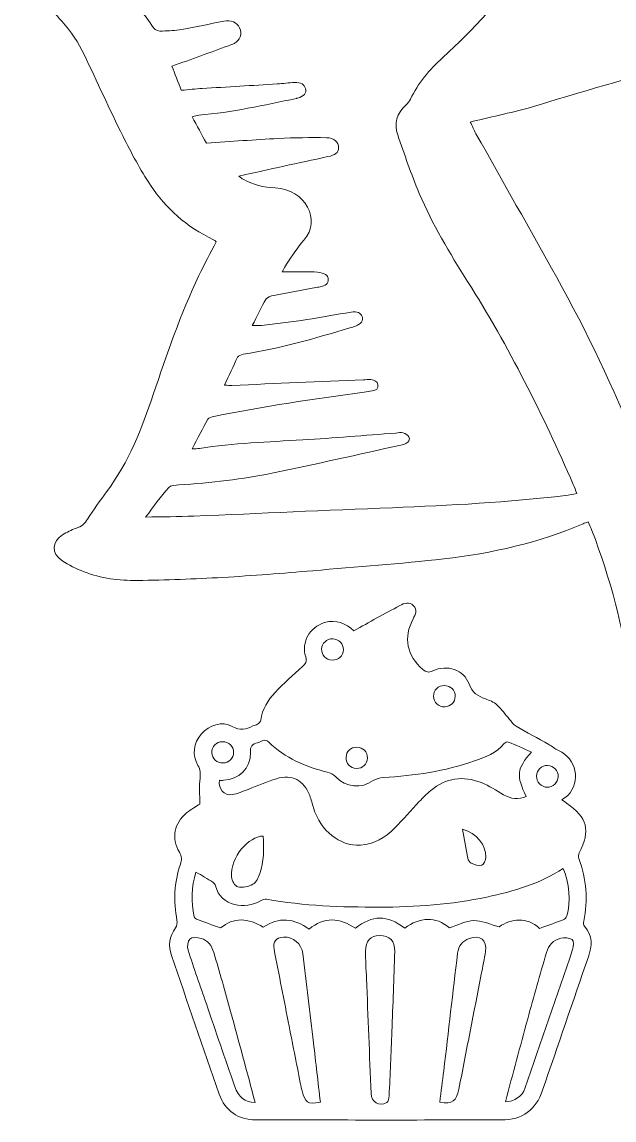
# Model space of a CAD drawing. Header units: inches. Extents: x 112 to 968, y -947 to -133.
# Drawn here: x 112 to 271.7, y -784.6 to -488.5 of the extents above; entities that cross this region are included whole.
import ezdxf

# ---------------------------------------------------------------- set-up
doc = ezdxf.new("R2010")
doc.units = ezdxf.units.IN
doc.header["$MEASUREMENT"] = 0
doc.layers.add('Layer 1', color=7, linetype='Continuous')

# ---------------------------------------------------------------- blocks, each defined once
blk = doc.blocks.new('block 26')
at = {"layer": 'Layer 1', "lineweight": 0}
for points, knots in [([(164.41, -547.79), (164.12, -547.56), (163.94, -547.35), (163.71, -547.25), (156.34, -543.84), (150.82, -538.75), (146.72, -532.59), (143.9, -528.36), (141.5, -523.89), (139.26, -519.39), (135.61, -512.09), (132.26, -504.67), (128.78, -497.31), (127.25, -494.09), (125.23, -491.11), (122.75, -488.36), (121.95, -487.47), (121.2, -486.55), (120.45, -485.63), (118.25, -482.89), (116.37, -480.04), (116.17, -476.55), (113.63, -475.93), (111.99, -474.65), (112.03, -472.29), (112.07, -469.83), (114.1, -468.99), (116.39, -468.25), (125.47, -465.29), (134.92, -463.82), (144.58, -463.59), (153.83, -463.38), (163.1, -463.34), (172.35, -463.63), (189.4, -464.17), (206.16, -462.74), (222.81, -459.78), (233.57, -457.87), (244.37, -456.07), (255.23, -454.64), (261.51, -453.82), (267.95, -453.83), (274.31, -453.48), (274.96, -453.44), (275.66, -453.63), (276.24, -453.47), (279.18, -452.64), (281.48, -453.81), (283.71, -455.2), (286.93, -457.2), (289.42, -459.8), (291.67, -462.59), (295.52, -467.4), (297.76, -471.45), (300.74, -478.92), (302.32, -478.56), (303.91, -478.19), (305.51, -477.83), (331.54, -471.96), (357.88, -467.37), (384.52, -464.09), (406.29, -461.4), (428.15, -459.2), (449.97, -456.78), (450.98, -456.67), (452, -456.61), (453.01, -456.54), (455.02, -456.41), (456.15, -456.96), (456.52, -458.24), (456.87, -459.47), (456.07, -460.45), (454.11, -460.91), (449.48, -461.99), (444.81, -462.98), (440.18, -464.05), (405.02, -472.13), (369.82, -480.03), (334.75, -488.36), (306.62, -495.05), (278.77, -502.54), (251.27, -510.97), (245.81, -512.65), (240.11, -513.77), (234.52, -515.15), (234.09, -515.26), (233.65, -515.35), (232.95, -515.52), (233.49, -516.65), (233.93, -517.69), (234.49, -518.68), (241.72, -531.56), (249.03, -544.41), (256.2, -557.31), (272.72, -587.01), (285.06, -617.93), (293.01, -650.12), (293.3, -651.28), (293.59, -652.43), (293.93, -653.79), (295.56, -653.32), (296.98, -652.98), (298.33, -652.5), (303.62, -650.64), (308.88, -648.69), (314.2, -646.87), (316.94, -645.94), (319.97, -645.52), (322.53, -644.33), (325.01, -643.19), (326.98, -641.28), (329.29, -639.85), (336.27, -635.54), (344.1, -632.72), (352.21, -630.45), (370.22, -625.4), (388.52, -621.26), (407.06, -617.86), (412.1, -616.93), (416.96, -615.34), (421.93, -614.11), (438.39, -610.03), (455.25, -607.65), (472.24, -605.86), (473.57, -605.72), (474.36, -606.09), (475, -607.01), (476.14, -608.66), (476.56, -610.42), (476.21, -612.32), (475.58, -615.75), (473.69, -618.66), (471.25, -621.29), (470.65, -621.94), (469.41, -622.26), (468.39, -622.46), (450.25, -625.86), (432.07, -629.11), (413.95, -632.61), (398.54, -635.59), (383.23, -638.95), (368.34, -643.53), (361.73, -645.57), (355.3, -647.93), (349.07, -650.75), (342.95, -653.52), (336.52, -655.78), (330.25, -658.32), (324.66, -660.58), (319.07, -662.86), (313.54, -665.24), (307.84, -667.69), (302.2, -670.3), (295.96, -671.59), (292.56, -672.29), (289.06, -672.81), (285.58, -672.95), (280.54, -673.16), (276.44, -669.94), (275.94, -665.59), (274.38, -651.95), (270.71, -638.7), (265.78, -625.69), (265.49, -624.94), (265.16, -624.21), (264.79, -623.35), (264.19, -623.55), (263.76, -623.66), (263.37, -623.83), (251.53, -628.95), (238.86, -631.84), (225.79, -633.32), (214.06, -634.64), (202.26, -635.52), (190.48, -636.51), (182.39, -637.2), (174.28, -637.86), (166.16, -638.32), (158.5, -638.75), (150.82, -639.02), (143.14, -639.14), (138.21, -639.22), (133.31, -638.57), (128.74, -636.8), (126.64, -635.99), (124.57, -634.99), (122.76, -633.77), (119.9, -631.84), (120.05, -628.66), (122.95, -626.82), (124.05, -626.12), (125.29, -625.51), (126.57, -625.1), (128.08, -624.62), (128.95, -623.76), (129.7, -622.59), (131.34, -620.09), (133.04, -617.62), (134.84, -615.21), (140.88, -607.14), (144.33, -598.13), (147.42, -588.98), (151.08, -578.17), (154.77, -567.36), (159.73, -556.94), (161.2, -553.86), (162.85, -550.84), (164.41, -547.79)], [0, 0, 0, 0, 1, 1, 1, 2, 2, 2, 3, 3, 3, 4, 4, 4, 5, 5, 5, 6, 6, 6, 7, 7, 7, 8, 8, 8, 9, 9, 9, 10, 10, 10, 11, 11, 11, 12, 12, 12, 13, 13, 13, 14, 14, 14, 15, 15, 15, 16, 16, 16, 17, 17, 17, 18, 18, 18, 19, 19, 19, 20, 20, 20, 21, 21, 21, 22, 22, 22, 23, 23, 23, 24, 24, 24, 25, 25, 25, 26, 26, 26, 27, 27, 27, 28, 28, 28, 29, 29, 29, 30, 30, 30, 31, 31, 31, 32, 32, 32, 33, 33, 33, 34, 34, 34, 35, 35, 35, 36, 36, 36, 37, 37, 37, 38, 38, 38, 39, 39, 39, 40, 40, 40, 41, 41, 41, 42, 42, 42, 43, 43, 43, 44, 44, 44, 45, 45, 45, 46, 46, 46, 47, 47, 47, 48, 48, 48, 49, 49, 49, 50, 50, 50, 51, 51, 51, 52, 52, 52, 53, 53, 53, 54, 54, 54, 55, 55, 55, 56, 56, 56, 57, 57, 57, 58, 58, 58, 59, 59, 59, 60, 60, 60, 61, 61, 61, 62, 62, 62, 63, 63, 63, 64, 64, 64, 65, 65, 65, 66, 66, 66, 67, 67, 67, 68, 68, 68, 69, 69, 69, 69]), ([(170.49, -530.1), (171.12, -530.56), (171.37, -530.79), (171.67, -530.96), (174.33, -532.41), (177.22, -533.15), (180.34, -533.3), (188.46, -533.69), (192.89, -541.94), (188.08, -547.37), (186.29, -549.38), (184.89, -551.66), (183.35, -553.84), (182.94, -554.42), (182.67, -555.07), (182.2, -555.95), (184.43, -555.93), (186.26, -555.89), (188.1, -555.89), (189.3, -555.9), (190.5, -555.92), (191.7, -556.02), (193.71, -556.2), (194.59, -556.82), (194.65, -558), (194.71, -559.1), (194.03, -559.65), (192.1, -560.02), (191.83, -560.07), (191.55, -560.09), (191.28, -560.14), (187.49, -560.84), (183.69, -561.52), (179.91, -562.27), (179.16, -562.42), (178.15, -562.73), (177.86, -563.23), (176.55, -565.47), (175.45, -567.82), (174.13, -570.41), (175.52, -570.39), (176.44, -570.46), (177.34, -570.34), (181.17, -569.87), (185.01, -569.39), (188.83, -568.81), (192.83, -568.19), (196.8, -567.43), (200.8, -566.79), (202.42, -566.52), (203.39, -566.97), (203.74, -567.96), (204.13, -569.07), (203.53, -569.98), (202, -570.55), (201.49, -570.74), (200.95, -570.86), (200.43, -571.02), (191.03, -573.89), (181.58, -576.63), (171.72, -578.15), (171.15, -578.24), (170.38, -578.56), (170.18, -578.96), (168.97, -581.36), (167.9, -583.81), (166.68, -586.48), (167.58, -586.51), (168.12, -586.56), (168.65, -586.54), (180.48, -586.04), (192.31, -585.53), (204.14, -585.03), (204.79, -585), (205.44, -584.98), (206.08, -584.99), (207.16, -585.01), (207.87, -585.5), (208.04, -586.4), (208.21, -587.37), (207.55, -587.87), (206.5, -588.04), (205.77, -588.16), (205.05, -588.29), (204.32, -588.39), (190.7, -590.15), (177.15, -592.21), (163.75, -594.93), (163.17, -595.04), (162.39, -595.28), (162.17, -595.66), (160.71, -598.21), (159.39, -600.81), (157.89, -603.63), (158.8, -603.6), (159.35, -603.64), (159.87, -603.55), (169.08, -602.11), (178.42, -601.8), (187.74, -601.23), (196.14, -600.73), (204.51, -600.01), (212.89, -599.38), (213.54, -599.33), (214.25, -599.15), (214.81, -599.32), (215.42, -599.5), (216.11, -599.94), (216.39, -600.43), (216.79, -601.16), (216.34, -601.84), (215.52, -602.22), (215.11, -602.41), (214.66, -602.53), (214.22, -602.63), (202.77, -605.15), (191.35, -607.78), (179.85, -610.14), (171.49, -611.85), (162.96, -612.87), (154.36, -613.36), (153.4, -613.42), (152.05, -613.5), (151.59, -614.04), (149.47, -616.5), (147.59, -619.13), (145.36, -622.05), (149.96, -621.96), (154.18, -621.96), (158.39, -621.79), (176.24, -621.06), (194.07, -620.21), (211.92, -619.52), (227.55, -618.92), (243.15, -618.08), (258.64, -616.21), (259.62, -616.09), (260.59, -615.9), (261.73, -615.73), (261.34, -614.77), (261.05, -614.02), (260.73, -613.27), (252.57, -594.51), (243.39, -576.15), (232.24, -558.53), (227.37, -550.84), (222.72, -543.02), (219.19, -534.79), (216.97, -529.6), (215.2, -524.26), (213.37, -518.96), (212.34, -515.97), (213.09, -513.25), (215.57, -510.94), (216.06, -510.49), (216.55, -509.96), (216.81, -509.39), (218.81, -505.09), (221.91, -501.41), (225.55, -498.12), (233.93, -490.56), (241.1, -482.13), (248.93, -474.18), (249.29, -473.81), (249.54, -473.35), (250.03, -472.67), (248.8, -472.8), (247.98, -472.86), (247.18, -472.99), (242.18, -473.8), (237.19, -474.61), (232.2, -475.46), (218.33, -477.82), (204.46, -480.09), (190.21, -480.25), (174.28, -480.43), (158.36, -480.79), (142.43, -479.84), (141.64, -479.79), (140.85, -479.78), (140.04, -479.76), (142.6, -483.31), (145.06, -486.69), (147.47, -490.09), (148.06, -490.93), (148.94, -491.05), (149.87, -491), (151.62, -490.92), (153.4, -490.89), (155.11, -490.59), (158.9, -489.91), (162.65, -489.06), (166.43, -488.3), (168.45, -487.89), (169.96, -488.56), (170.7, -490.14), (171.47, -491.79), (170.91, -493.45), (169.24, -494.32), (168.77, -494.57), (168.26, -494.76), (167.75, -494.94), (162.75, -496.76), (157.75, -498.57), (152.45, -500.49), (153.23, -502.47), (154.08, -504.64), (154.98, -506.96), (156.99, -506.78), (158.81, -506.59), (160.64, -506.48), (167.37, -506.05), (174.11, -505.67), (180.85, -505.25), (182.42, -505.15), (183.97, -504.92), (185.54, -504.86), (187.26, -504.8), (188.2, -505.38), (188.5, -506.51), (188.82, -507.72), (188.09, -508.57), (186.3, -509.08), (186.21, -509.11), (186.12, -509.13), (186.03, -509.15), (177.34, -511), (168.66, -512.92), (159.7, -513.69), (159.2, -513.73), (158.71, -513.91), (157.91, -514.11), (159.25, -516.6), (160.49, -518.88), (161.75, -521.23), (168.44, -520.78), (174.79, -520.27), (181.16, -519.95), (185.49, -519.74), (189.85, -519.7), (194.19, -519.75), (196.2, -519.78), (197.41, -521), (197.41, -522.49), (197.41, -523.79), (196.51, -524.43), (194.5, -524.86), (186.62, -526.55), (178.75, -528.29), (170.49, -530.1)], [0, 0, 0, 0, 1, 1, 1, 2, 2, 2, 3, 3, 3, 4, 4, 4, 5, 5, 5, 6, 6, 6, 7, 7, 7, 8, 8, 8, 9, 9, 9, 10, 10, 10, 11, 11, 11, 12, 12, 12, 13, 13, 13, 14, 14, 14, 15, 15, 15, 16, 16, 16, 17, 17, 17, 18, 18, 18, 19, 19, 19, 20, 20, 20, 21, 21, 21, 22, 22, 22, 23, 23, 23, 24, 24, 24, 25, 25, 25, 26, 26, 26, 27, 27, 27, 28, 28, 28, 29, 29, 29, 30, 30, 30, 31, 31, 31, 32, 32, 32, 33, 33, 33, 34, 34, 34, 35, 35, 35, 36, 36, 36, 37, 37, 37, 38, 38, 38, 39, 39, 39, 40, 40, 40, 41, 41, 41, 42, 42, 42, 43, 43, 43, 44, 44, 44, 45, 45, 45, 46, 46, 46, 47, 47, 47, 48, 48, 48, 49, 49, 49, 50, 50, 50, 51, 51, 51, 52, 52, 52, 53, 53, 53, 54, 54, 54, 55, 55, 55, 56, 56, 56, 57, 57, 57, 58, 58, 58, 59, 59, 59, 60, 60, 60, 61, 61, 61, 62, 62, 62, 63, 63, 63, 64, 64, 64, 65, 65, 65, 66, 66, 66, 67, 67, 67, 68, 68, 68, 69, 69, 69, 70, 70, 70, 71, 71, 71, 72, 72, 72, 73, 73, 73, 74, 74, 74, 75, 75, 75, 76, 76, 76, 77, 77, 77, 78, 78, 78, 79, 79, 79, 80, 80, 80, 81, 81, 81, 82, 82, 82, 83, 83, 83, 83])]:
    blk.add_open_spline(points, degree=3, knots=knots, dxfattribs=at)
blk = doc.blocks.new('block 24')
at = {"layer": 'Layer 1'}
blk.add_blockref('block 26', (0, 0), dxfattribs=at)
blk = doc.blocks.new('block 42')
at = {"layer": 'Layer 1', "lineweight": 0}
for points, knots in [([(258.9, -699.16), (264.56, -703.03), (265.44, -706.56), (262.32, -712.62), (262.1, -713.04), (262.08, -713.71), (262.24, -714.15), (264.31, -719.67), (264.74, -725.29), (263.58, -731.06), (263.5, -731.49), (263.48, -732.13), (263.73, -732.39), (266.12, -734.91), (265.82, -737.72), (264.8, -740.67), (260.67, -752.66), (256.57, -764.65), (252.46, -776.63), (250.64, -781.93), (246.99, -784.61), (241.35, -784.62), (219.26, -784.65), (197.16, -784.64), (175.06, -784.62), (170.34, -784.62), (166.77, -782.14), (165.2, -777.66), (160.86, -765.23), (156.6, -752.78), (152.34, -740.32), (151.42, -737.65), (151.69, -735.13), (153.46, -732.79), (153.82, -732.31), (153.93, -731.44), (153.81, -730.81), (152.87, -725.68), (153.04, -720.63), (154.73, -715.67), (155.13, -714.5), (155.15, -713.56), (154.47, -712.41), (152.25, -708.59), (153.02, -704.62), (156.43, -701.82), (157.66, -700.82), (159.07, -700.04), (159.97, -699.44), (159.97, -696.91), (159.81, -694.64), (160.03, -692.42), (160.15, -691.15), (160.19, -690.17), (159.48, -689), (157.83, -686.29), (158.3, -682.97), (160.38, -680.58), (162.5, -678.14), (166.03, -676.94), (168.72, -678.5), (170.86, -679.73), (172.46, -679.31), (174.31, -678.39), (174.69, -678.2), (175.18, -678.18), (175.51, -677.93), (175.9, -677.64), (176.41, -677.22), (176.46, -676.8), (176.82, -673.83), (178.33, -671.42), (180.28, -669.35), (182.6, -666.89), (185.12, -664.6), (187.65, -662.36), (188.52, -661.58), (188.93, -661.05), (188.54, -659.78), (187.29, -655.77), (189.63, -651.7), (193.65, -650.5), (196.78, -649.57), (199.31, -650.69), (201.57, -652.75), (203.66, -651.56), (205.68, -650.38), (207.73, -649.25), (209.78, -648.12), (211.86, -647.05), (213.92, -645.93), (215.18, -645.25), (216.47, -644.74), (217.64, -645.95), (218.77, -647.11), (218.16, -648.29), (217.52, -649.5), (214.84, -654.54), (215.83, -659.45), (220.12, -663.12), (221, -663.88), (221.7, -664.08), (222.86, -663.52), (226.59, -661.72), (231.28, -663.22), (232.62, -667.04), (233.47, -669.47), (234.97, -670.33), (237.02, -671.08), (238.11, -671.48), (239.3, -671.9), (240.13, -672.65), (241.41, -673.83), (242.4, -675.31), (243.55, -676.63), (244.09, -677.27), (244.62, -678), (245.31, -678.41), (248.21, -680.12), (251.19, -681.71), (254.12, -683.37), (255.01, -683.88), (255.81, -684.57), (256.74, -684.98), (261.6, -687.15), (262.89, -693.31), (259.23, -697.16), (258.85, -697.56), (258.32, -697.81), (257.66, -698.27), (258.41, -698.81), (258.65, -698.99), (258.9, -699.16)], [0, 0, 0, 0, 1, 1, 1, 2, 2, 2, 3, 3, 3, 4, 4, 4, 5, 5, 5, 6, 6, 6, 7, 7, 7, 8, 8, 8, 9, 9, 9, 10, 10, 10, 11, 11, 11, 12, 12, 12, 13, 13, 13, 14, 14, 14, 15, 15, 15, 16, 16, 16, 17, 17, 17, 18, 18, 18, 19, 19, 19, 20, 20, 20, 21, 21, 21, 22, 22, 22, 23, 23, 23, 24, 24, 24, 25, 25, 25, 26, 26, 26, 27, 27, 27, 28, 28, 28, 29, 29, 29, 30, 30, 30, 31, 31, 31, 32, 32, 32, 33, 33, 33, 34, 34, 34, 35, 35, 35, 36, 36, 36, 37, 37, 37, 38, 38, 38, 39, 39, 39, 40, 40, 40, 41, 41, 41, 42, 42, 42, 43, 43, 43, 44, 44, 44, 44]), ([(198.72, -657.83), (198.76, -656.26), (197.45, -654.9), (195.85, -654.87), (194.22, -654.83), (192.9, -656.06), (192.85, -657.67), (192.8, -659.27), (194.07, -660.59), (195.69, -660.63), (197.35, -660.67), (198.67, -659.44), (198.72, -657.83)], [0, 0, 0, 0, 1, 1, 1, 2, 2, 2, 3, 3, 3, 4, 4, 4, 4]), ([(226.05, -673.22), (227.63, -673.18), (228.86, -671.96), (228.88, -670.4), (228.91, -668.77), (227.62, -667.47), (225.97, -667.46), (224.35, -667.45), (223, -668.79), (223.02, -670.39), (223.04, -672.01), (224.39, -673.27), (226.05, -673.22)], [0, 0, 0, 0, 1, 1, 1, 2, 2, 2, 3, 3, 3, 4, 4, 4, 4]), ([(163.21, -685.58), (163.26, -687.22), (164.58, -688.43), (166.27, -688.36), (167.84, -688.3), (169.09, -687.05), (169.09, -685.51), (169.1, -683.9), (167.75, -682.61), (166.1, -682.63), (164.44, -682.65), (163.17, -683.95), (163.21, -685.58)], [0, 0, 0, 0, 1, 1, 1, 2, 2, 2, 3, 3, 3, 4, 4, 4, 4]), ([(249.47, -685.42), (247.31, -684.47), (245.28, -683.55), (243.21, -682.72), (242.94, -682.61), (242.34, -682.85), (242.13, -683.12), (240.04, -685.71), (237.05, -686.76), (234.09, -687.8), (226.13, -690.6), (217.87, -691.84), (209.46, -692.26), (208.55, -692.3), (207.54, -692.63), (206.78, -693.13), (203.44, -695.34), (199.49, -694.94), (196.66, -692.1), (196.06, -691.49), (195.18, -691.03), (194.35, -690.82), (188.47, -689.34), (182.99, -687.09), (178.59, -682.76), (177.42, -681.6), (176.56, -682.71), (175.58, -682.91), (174.17, -683.19), (173.54, -683.86), (173.61, -685.58), (173.79, -689.73), (170.54, -692.89), (166.33, -693.04), (165.97, -693.06), (165.61, -693.04), (165.27, -693.04), (164.92, -695.35), (166.53, -697.22), (168.71, -696.89), (170.2, -696.66), (171.63, -696), (173.06, -695.47), (175.6, -694.53), (178.06, -693.35), (180.64, -692.61), (184.94, -691.36), (187.95, -692.97), (189.62, -697.16), (190.05, -698.24), (190.31, -699.39), (190.65, -700.5), (192.55, -706.68), (197.72, -710.83), (203.3, -710.52), (206.99, -710.31), (210, -708.5), (212.54, -705.95), (214.84, -703.64), (216.96, -701.14), (219.2, -698.75), (220.17, -697.72), (221.19, -696.73), (222.28, -695.82), (226.38, -692.36), (231.01, -691.69), (235.93, -693.67), (238.03, -694.52), (239.97, -695.76), (241.93, -696.92), (243.93, -698.09), (245.93, -698.29), (248.07, -697.4), (245.27, -691.89), (245.48, -689.81), (249.47, -685.42)], [0, 0, 0, 0, 1, 1, 1, 2, 2, 2, 3, 3, 3, 4, 4, 4, 5, 5, 5, 6, 6, 6, 7, 7, 7, 8, 8, 8, 9, 9, 9, 10, 10, 10, 11, 11, 11, 12, 12, 12, 13, 13, 13, 14, 14, 14, 15, 15, 15, 16, 16, 16, 17, 17, 17, 18, 18, 18, 19, 19, 19, 20, 20, 20, 21, 21, 21, 22, 22, 22, 23, 23, 23, 24, 24, 24, 25, 25, 25, 25]), ([(205.2, -687.03), (205.23, -685.35), (204.01, -684.12), (202.32, -684.11), (200.73, -684.11), (199.5, -685.27), (199.43, -686.84), (199.37, -688.52), (200.56, -689.8), (202.23, -689.84), (203.92, -689.88), (205.18, -688.69), (205.2, -687.03)], [0, 0, 0, 0, 1, 1, 1, 2, 2, 2, 3, 3, 3, 4, 4, 4, 4]), ([(253.68, -694.92), (255.24, -694.96), (256.63, -693.61), (256.67, -692.03), (256.7, -690.47), (255.37, -689.06), (253.81, -689.01), (252.28, -688.97), (250.85, -690.35), (250.81, -691.9), (250.77, -693.45), (252.13, -694.88), (253.68, -694.92)], [0, 0, 0, 0, 1, 1, 1, 2, 2, 2, 3, 3, 3, 4, 4, 4, 4]), ([(232.29, -714.06), (232.4, -714.56), (232.78, -715.22), (233.2, -715.39), (234.1, -715.76), (235.21, -716.17), (236.06, -715.94), (236.6, -715.79), (237.12, -714.51), (237.14, -713.73), (237.21, -710.52), (234.73, -707.26), (230.86, -706.25), (231.33, -708.86), (231.77, -711.47), (232.29, -714.06)], [0, 0, 0, 0, 1, 1, 1, 2, 2, 2, 3, 3, 3, 4, 4, 4, 5, 5, 5, 5]), ([(168.52, -719.1), (168.58, -720.08), (169.48, -721.63), (170.23, -721.79), (171.51, -722.05), (173.15, -721.73), (174.31, -721.08), (175.19, -720.59), (175.78, -719.27), (176.13, -718.2), (177.23, -714.9), (177.39, -711.5), (177.05, -708.06), (173.27, -708.14), (168.18, -713.61), (168.52, -719.1)], [0, 0, 0, 0, 1, 1, 1, 2, 2, 2, 3, 3, 3, 4, 4, 4, 5, 5, 5, 5]), ([(158.46, -729.84), (158.52, -730.14), (158.99, -730.44), (159.33, -730.57), (161.31, -731.33), (163.31, -732.03), (165.58, -732.85), (169.04, -729.89), (173.03, -730.12), (177.11, -732.68), (181.31, -729.72), (185.39, -730.25), (189.46, -733.16), (193.53, -729.79), (197.72, -730), (201.94, -732.94), (206.51, -729.3), (210.51, -729.27), (215.26, -732.9), (219.38, -729.89), (223.55, -729.62), (227.32, -732.83), (229.65, -732.09), (231.76, -730.95), (233.9, -730.87), (235.96, -730.8), (238.06, -731.84), (240.71, -732.53), (244.08, -730.37), (248.1, -729.69), (251.66, -732.98), (253.93, -732.15), (256, -731.43), (258.02, -730.62), (258.43, -730.45), (258.88, -730), (259.01, -729.58), (260.1, -726.19), (259.62, -720.21), (258, -716.8), (251.72, -720.9), (244.68, -722.99), (237.44, -724.52), (227.87, -726.53), (218.17, -727.25), (208.41, -727.24), (198.22, -727.24), (188.07, -726.92), (178.01, -725.1), (177.49, -725.01), (176.81, -725.23), (176.34, -725.52), (172.34, -728.02), (165.64, -727.01), (164.2, -721.51), (164.1, -721.13), (163.8, -720.72), (163.48, -720.51), (162.04, -719.59), (160.55, -718.73), (158.93, -717.77), (157.69, -721.83), (157.67, -725.82), (158.46, -729.84)], [0, 0, 0, 0, 1, 1, 1, 2, 2, 2, 3, 3, 3, 4, 4, 4, 5, 5, 5, 6, 6, 6, 7, 7, 7, 8, 8, 8, 9, 9, 9, 10, 10, 10, 11, 11, 11, 12, 12, 12, 13, 13, 13, 14, 14, 14, 15, 15, 15, 16, 16, 16, 17, 17, 17, 18, 18, 18, 19, 19, 19, 20, 20, 20, 21, 21, 21, 21]), ([(168.29, -755.4), (166.83, -750.08), (165.3, -744.76), (163.76, -739.46), (163.24, -737.66), (162.12, -736.19), (160.3, -735.65), (159.34, -735.37), (157.86, -735.3), (157.26, -735.85), (156.67, -736.38), (156.55, -737.93), (156.83, -738.83), (158.36, -743.7), (160.08, -748.5), (161.74, -753.33), (164.27, -760.71), (166.8, -768.09), (169.36, -775.46), (170.45, -778.59), (172.15, -779.89), (174.9, -779.88), (172.7, -771.72), (170.52, -763.55), (168.29, -755.4)], [0, 0, 0, 0, 1, 1, 1, 2, 2, 2, 3, 3, 3, 4, 4, 4, 5, 5, 5, 6, 6, 6, 7, 7, 7, 8, 8, 8, 8]), ([(190.65, -763.82), (189.7, -755.81), (188.73, -747.79), (187.77, -739.78), (187.45, -737.13), (185.16, -735.17), (182.54, -735.33), (180.53, -735.46), (179.62, -736.58), (180, -738.53), (181.35, -745.48), (182.71, -752.42), (184.08, -759.37), (185.15, -764.8), (186.22, -770.24), (187.3, -775.67), (187.37, -776.03), (187.45, -776.39), (187.55, -776.75), (188.44, -780.05), (188.94, -780.37), (192.51, -779.87), (191.88, -774.45), (191.28, -769.14), (190.65, -763.82)], [0, 0, 0, 0, 1, 1, 1, 2, 2, 2, 3, 3, 3, 4, 4, 4, 5, 5, 5, 6, 6, 6, 7, 7, 7, 8, 8, 8, 8]), ([(206.18, -777.51), (206.27, -779.78), (208.4, -781.08), (210.39, -779.92), (210.81, -779.67), (211.02, -778.78), (211.05, -778.16), (211.33, -772.38), (211.57, -766.58), (211.79, -760.79), (212.07, -753.58), (212.35, -746.37), (212.58, -739.16), (212.67, -736.37), (211.18, -734.87), (208.48, -734.89), (205.99, -734.9), (204.68, -736.34), (204.69, -739.07), (204.7, -740.3), (204.71, -741.53), (204.76, -742.77), (204.8, -744), (204.9, -745.23), (204.97, -746.46), (204.96, -746.46), (204.95, -746.46), (204.95, -746.46), (205.36, -756.81), (205.78, -767.16), (206.18, -777.51)], [0, 0, 0, 0, 1, 1, 1, 2, 2, 2, 3, 3, 3, 4, 4, 4, 5, 5, 5, 6, 6, 6, 7, 7, 7, 8, 8, 8, 9, 9, 9, 10, 10, 10, 10]), ([(229.88, -776.28), (231.91, -765.97), (233.91, -755.65), (235.91, -745.33), (236.31, -743.28), (236.77, -741.23), (237.07, -739.17), (237.52, -736.11), (235.59, -734.6), (232.69, -735.67), (230.85, -736.35), (229.76, -737.7), (229.53, -739.64), (228.26, -750.21), (227.04, -760.79), (225.79, -771.36), (225.46, -774.16), (225.08, -776.96), (224.72, -779.86), (228.1, -780.34), (229.23, -779.56), (229.88, -776.28)], [0, 0, 0, 0, 1, 1, 1, 2, 2, 2, 3, 3, 3, 4, 4, 4, 5, 5, 5, 6, 6, 6, 7, 7, 7, 7]), ([(247.71, -776.11), (252.03, -763.63), (256.33, -751.14), (260.56, -738.63), (260.84, -737.8), (260.87, -736.26), (260.41, -735.95), (259.65, -735.44), (258.33, -735.4), (257.36, -735.63), (255.36, -736.1), (254.06, -737.55), (253.49, -739.5), (251.76, -745.45), (250.07, -751.42), (248.43, -757.39), (246.4, -764.8), (244.44, -772.22), (242.42, -779.73), (244.83, -779.66), (246.97, -778.25), (247.71, -776.11)], [0, 0, 0, 0, 1, 1, 1, 2, 2, 2, 3, 3, 3, 4, 4, 4, 5, 5, 5, 6, 6, 6, 7, 7, 7, 7])]:
    blk.add_open_spline(points, degree=3, knots=knots, dxfattribs=at)
blk = doc.blocks.new('block 41')
at = {"layer": 'Layer 1'}
blk.add_blockref('block 42', (0, 0), dxfattribs=at)
blk = doc.blocks.new('block 2')
at = {"layer": 'Layer 1'}
for name in ['block 24', 'block 41']:
    blk.add_blockref(name, (0, 0), dxfattribs=at)

msp = doc.modelspace()

# ---------------------------------------------------------------- block references
at = {"layer": 'Layer 1'}
msp.add_blockref('block 2', (0, 0), dxfattribs=at)

doc.saveas('drawing.dxf')
